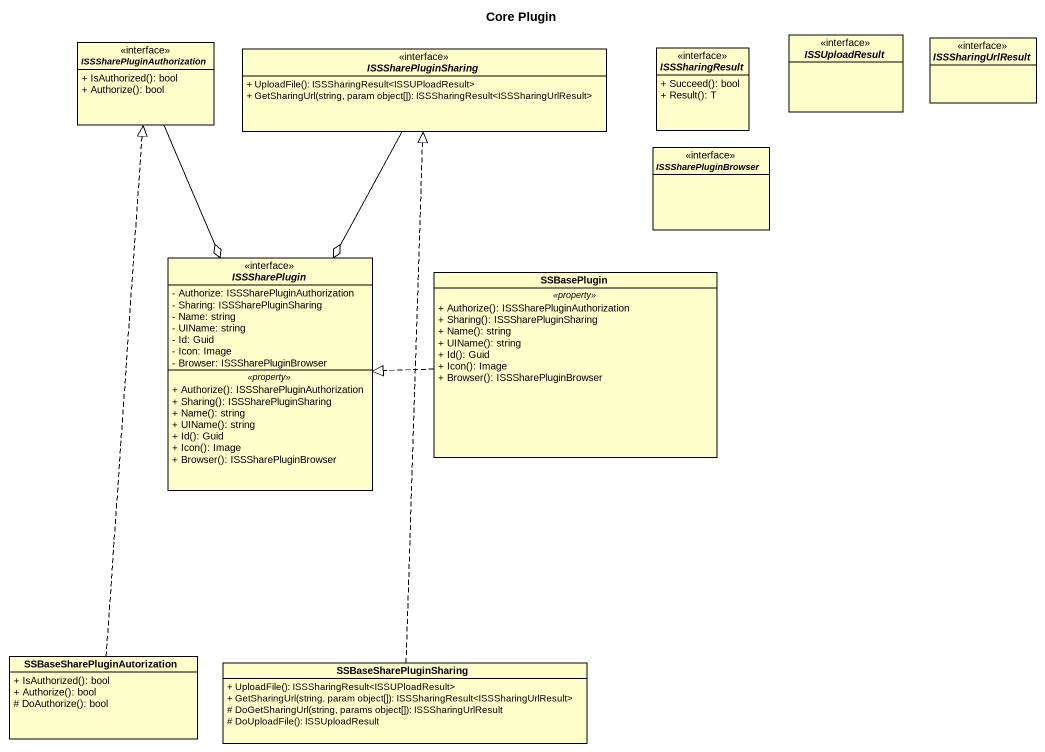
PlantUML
@startuml
title Core Plugin
hide circle
hide empty members
skinparam classAttributeIconSize 0
interface ISSSharePluginAuthorization {
  + IsAuthorized(): bool
  + Authorize(): bool
}
interface ISSSharePluginSharing {
  + UploadFile(): ISSSharingResult<ISSUPloadResult>
  + GetSharingUrl(string, param object[]): ISSSharingResult<ISSSharingUrlResult>
}
interface ISSSharingResult {
  + Succeed(): bool
  + Result(): T
}
interface ISSUploadResult
interface ISSSharingUrlResult
interface ISSSharePluginBrowser
interface ISSSharePlugin {
  - Authorize: ISSSharePluginAuthorization
  - Sharing: ISSSharePluginSharing
  - Name: string
  - UIName: string
  - Id: Guid
  - Icon: Image
  - Browser: ISSSharePluginBrowser
  .. <<property>> ..
  + Authorize(): ISSSharePluginAuthorization
  + Sharing(): ISSSharePluginSharing
  + Name(): string
  + UIName(): string
  + Id(): Guid
  + Icon(): Image
  + Browser(): ISSSharePluginBrowser
}
class SSBasePlugin {
  .. <<property>> ..
  + Authorize(): ISSSharePluginAuthorization
  + Sharing(): ISSSharePluginSharing
  + Name(): string
  + UIName(): string
  + Id(): Guid
  + Icon(): Image
  + Browser(): ISSSharePluginBrowser
}
class "SSBaseSharePluginAutorization" as SSBaseSharePluginAutorizatio {
  + IsAuthorized(): bool
  + Authorize(): bool
  # DoAuthorize(): bool
}
class SSBaseSharePluginSharing {
  + UploadFile(): ISSSharingResult<ISSUPloadResult>
  + GetSharingUrl(string, param object[]): ISSSharingResult<ISSSharingUrlResult>
  # DoGetSharingUrl(string, params object[]): ISSSharingUrlResult
  # DoUploadFile(): ISSUploadResult
}
ISSSharePluginAuthorization --o ISSSharePlugin
ISSSharePluginSharing --o ISSSharePlugin
SSBasePlugin .left.|> ISSSharePlugin
SSBaseSharePluginAutorizatio .up.|> ISSSharePluginAuthorization
SSBaseSharePluginSharing .up.|> ISSSharePluginSharing
@enduml
